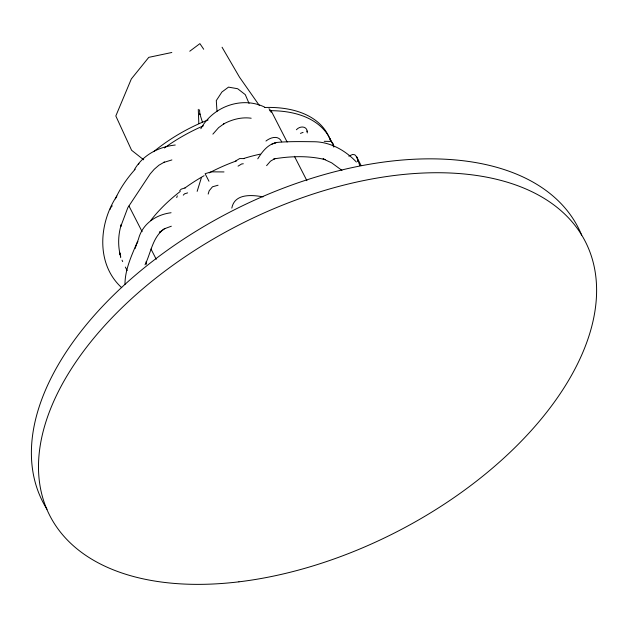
<?xml version="1.0" encoding="UTF-8"?>
<svg xmlns="http://www.w3.org/2000/svg" width="628" height="628" viewBox="0 0 628 628"><rect width="100%" height="100%" fill="white"/><g stroke="black" fill="none" stroke-linecap="round" stroke-linejoin="round"><path stroke-width="0.94" d="M124.972 284.5C124.98 268.431 132.5 253.806 138.427 239.268C142.258 223.953 155.94 214.619 171.067 212.743M357.67 161.584L357.795 160.03L356.853 157.102L354.851 154.81L352.646 154.464L348.791 156.121M333.397 146.991L333.35 144.087L331.874 142.046M110.253 209.242L110.489 207.86L112.286 205.835M197.153 191.359L201.29 177.983M208.174 194.076L209.163 190.786L212.46 186.806L218.073 185.221M176.735 197.6L177.292 195.842M231.818 208.096C234.613 193.361 251.765 194.806 263.054 196.854M145.029 264.82C151.105 252.55 152.62 236.364 164.921 228.466M116.839 196.062C98.745 223.285 95.809 264.137 121.699 287.679M257.77 158.821C262.669 150.893 269.184 142.564 279.35 142.226C291.102 141.363 302.916 141.614 314.691 141.747C330.775 142.116 345.533 150.571 356.382 162.04M212.876 134.141L218.646 127.602L224.133 123.645L223.56 123.975C231.92 119.461 241.654 116.863 251.176 118.221M134.361 169.709C142.925 154.888 158.656 146.874 175.259 145.013M200.842 128.716C212.853 106.674 241.843 95.951 264.718 107.145M266.602 165.651L270.456 161.208L275.127 158.437L273.894 158.915C290.599 156.105 308.591 155.532 325.171 159.63L323.082 158.868L331.686 162.856L341.946 170.392M138.443 164.23L139.008 163.586M183.274 195.151L184.53 193.84L187.639 192.882M179.702 190.716L181.217 189.154L185.59 187.733M189.758 51.237L199.9 43.638L203.7 49.251M238.051 166.145L241.639 163.963L243.303 163.767M235.374 161.129L239.684 158.562L244.159 158.594M160.603 231.489L159.339 232.384L164.442 228.765L171.334 226.213M296.4 129.768C300.184 125.38 307.885 126.055 307.257 132.94M265.958 141.041C270.644 137.273 278.675 134.902 281.697 141.85M300.443 133.387L303.089 132.367M271.916 144.134L275.825 142.776L275.111 142.729M171.891 159.928L163.704 162.448L164.418 162.071L158.931 165.211L154.229 169.27L150.147 173.956L127.837 207.633L120.733 226.551L121.337 224.392C118.229 234.228 117.813 244.857 120.168 254.897L119.579 252.409L120.662 256.342M171.821 52.493L148.765 57.36L131.331 78.947L115.819 115.976L131.597 150.273L143.702 159.802M324.229 141.3L330.304 141.426M223.992 171.931L211.251 171.844L205.113 173.713L208.959 181.233M259.419 105.59L239.519 77.205L222.061 47.226M329.669 138.113L334.12 146.819M271.092 110.693L287.129 142.03M294.43 156.301L306.904 180.676M128.991 206.031L142.124 231.685M151.003 249.041L156.254 259.309M125.357 267.073L127.139 270.55M360.99 165.352L356.853 157.102L359.726 165.454M122.036 260.149L122.696 261.609M202.506 122.421L199.79 113.731L199.885 114.555L199.539 109.837M249.041 103.408L245.289 94.647L237.674 88.729L228.498 87.127L221.919 92.01L216.299 100.582L217.005 111.486M306.904 131.024L307.029 131.668M146.159 261.633L146.41 264.239M198.825 123.465L198.291 109.335M47.006 509.277A300.781 172.519 -27.1 0 1 231.449 211.291A300.781 172.519 -27.1 0 1 581.646 235.1M164.379 147.972A120.317 69.009 -27.1 0 1 203.456 125.796M269.443 110.693A120.317 69.009 -27.1 0 1 331.089 141.19M264.427 107.49A120.317 69.009 -27.1 0 1 330.312 140.311M115.395 198.903A120.317 69.009 -27.1 0 1 135.185 169.238M153.656 151.67A120.317 69.009 -27.1 0 1 208.104 119.917M268.949 108.738A8.101 6.052 -65.2 0 1 271.131 112.318M120.301 255.533A4.655 4.192 -12.9 0 1 120.647 257.676M135.036 248.617A120.317 69.009 -27.1 0 1 136.535 244.63M136.865 243.829A120.317 69.009 -27.1 0 1 137.917 241.419M150.759 220.467A120.317 69.009 -27.1 0 1 180.267 191.446M184.875 188.015A120.317 69.009 -27.1 0 1 204.084 175.714M209.257 172.881A120.317 69.009 -27.1 0 1 236.638 160.847M243.939 158.421A120.317 69.009 -27.1 0 1 260.314 154.127M238.915 581.826A300.781 172.519 -27.1 0 0 588.742 248.978A300.781 172.519 -27.1 0 0 124.996 304.831A300.781 172.519 -27.1 0 0 238.915 581.826"/></g></svg>
